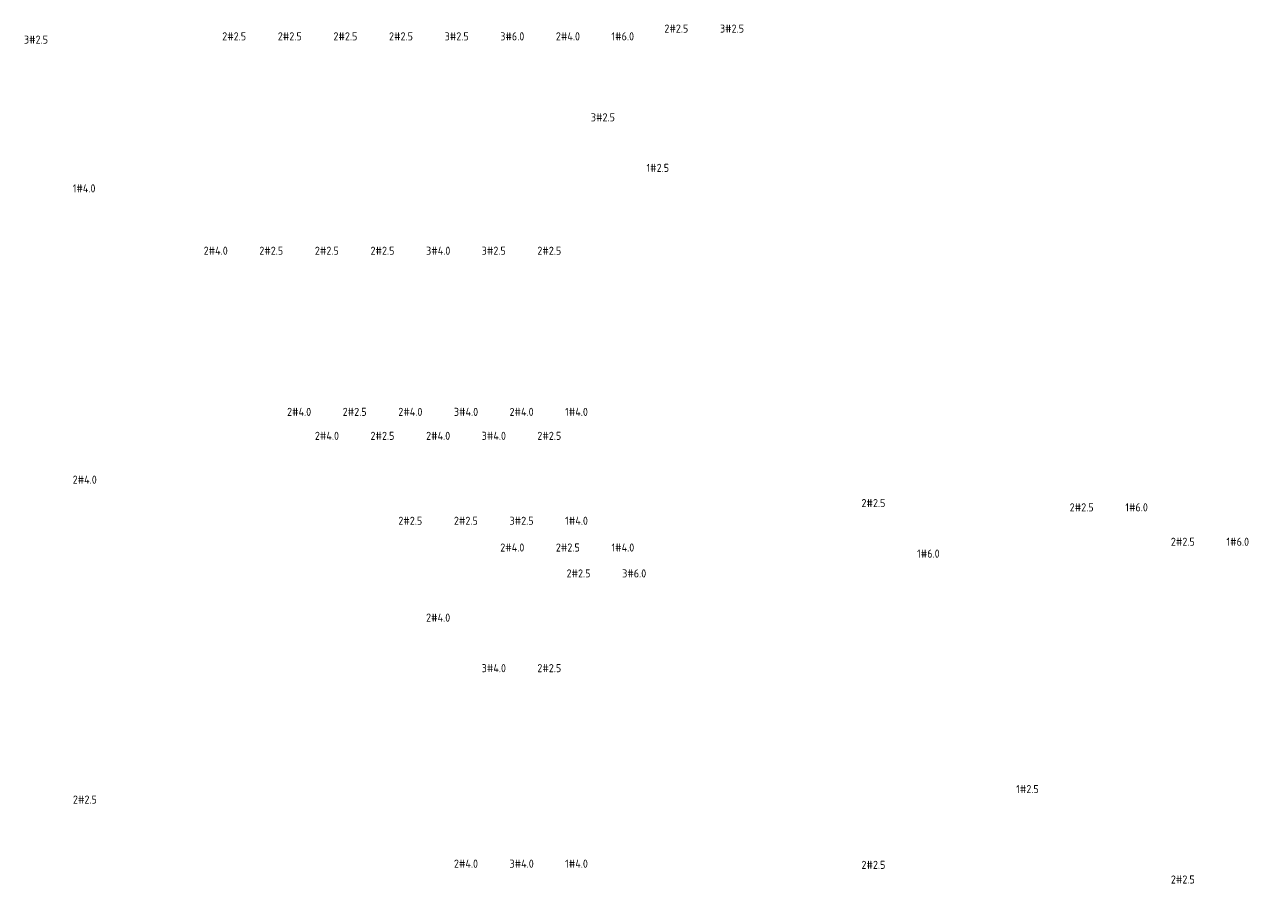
# Model space of a CAD drawing. Header units: metres. Extents: x -45255 to -45148, y 56380 to 56447.
# Drawn here: x -45231.05 to -45212.17, y 56433.49 to 56446.75 of the extents above; entities that cross this region are included whole.
import ezdxf

# ---------------------------------------------------------------- set-up
doc = ezdxf.new("R2010")
doc.units = ezdxf.units.M
doc.layers.add('FIAÇÃO_FÁBRICA', color=1, linetype='Continuous')
doc.styles.get("Standard").update_dxf_attribs({"font": 'ISOCP'})

msp = doc.modelspace()

# ---------------------------------------------------------------- texts
at = {"layer": 'FIAÇÃO_FÁBRICA'}
for s, p in [('2#2.5', (-45221.179, 56446.628)), ('3#2.5', (-45220.321, 56446.628)), ('3#2.5', (-45231.06, 56446.458)), ('2#2.5', (-45228.001, 56446.508)), ('2#2.5', (-45227.143, 56446.508)), ('2#2.5', (-45226.285, 56446.508)), ('2#2.5', (-45225.427, 56446.508)), ('3#2.5', (-45224.569, 56446.508)), ('3#6.0', (-45223.711, 56446.508)), ('2#4.0', (-45222.853, 56446.508)), ('1#6.0', (-45221.995, 56446.508)), ('3#2.5', (-45222.313, 56445.258)), ('1#2.5', (-45221.455, 56444.478)), ('1#4.0', (-45230.308, 56444.161)), ('2#4.0', (-45228.287, 56443.199)), ('2#2.5', (-45227.429, 56443.199)), ('2#2.5', (-45226.571, 56443.199)), ('2#2.5', (-45225.713, 56443.199)), ('3#4.0', (-45224.855, 56443.199)), ('3#2.5', (-45223.997, 56443.199)), ('2#2.5', (-45223.139, 56443.199)), ('2#4.0', (-45227, 56440.712)), ('2#2.5', (-45226.142, 56440.712)), ('2#4.0', (-45225.284, 56440.712)), ('3#4.0', (-45224.426, 56440.712)), ('2#4.0', (-45223.568, 56440.712)), ('1#4.0', (-45222.71, 56440.712)), ('2#4.0', (-45226.571, 56440.342)), ('2#2.5', (-45225.713, 56440.342)), ('2#4.0', (-45224.855, 56440.342)), ('3#4.0', (-45223.997, 56440.342)), ('2#2.5', (-45223.139, 56440.342)), ('2#4.0', (-45230.308, 56439.665)), ('2#2.5', (-45218.138, 56439.304)), ('2#2.5', (-45214.925, 56439.238)), ('1#6.0', (-45214.067, 56439.238)), ('2#2.5', (-45225.284, 56439.031)), ('2#2.5', (-45224.426, 56439.031)), ('3#2.5', (-45223.568, 56439.031)), ('1#4.0', (-45222.71, 56439.031)), ('2#2.5', (-45213.364, 56438.707)), ('1#6.0', (-45212.506, 56438.707)), ('2#4.0', (-45223.711, 56438.618)), ('2#2.5', (-45222.853, 56438.618)), ('1#4.0', (-45221.995, 56438.618)), ('1#6.0', (-45217.28, 56438.524)), ('2#2.5', (-45222.688, 56438.218)), ('3#6.0', (-45221.83, 56438.218)), ('2#4.0', (-45224.855, 56437.536)), ('3#4.0', (-45223.997, 56436.756)), ('2#2.5', (-45223.139, 56436.756)), ('1#2.5', (-45215.751, 56434.889)), ('2#2.5', (-45230.304, 56434.728)), ('2#4.0', (-45224.426, 56433.738)), ('3#4.0', (-45223.568, 56433.738)), ('1#4.0', (-45222.71, 56433.738)), ('2#2.5', (-45218.138, 56433.72)), ('2#2.5', (-45213.364, 56433.494))]:
    msp.add_text(s, height=0.1248, dxfattribs=at).set_placement(p)

doc.saveas('drawing.dxf')
